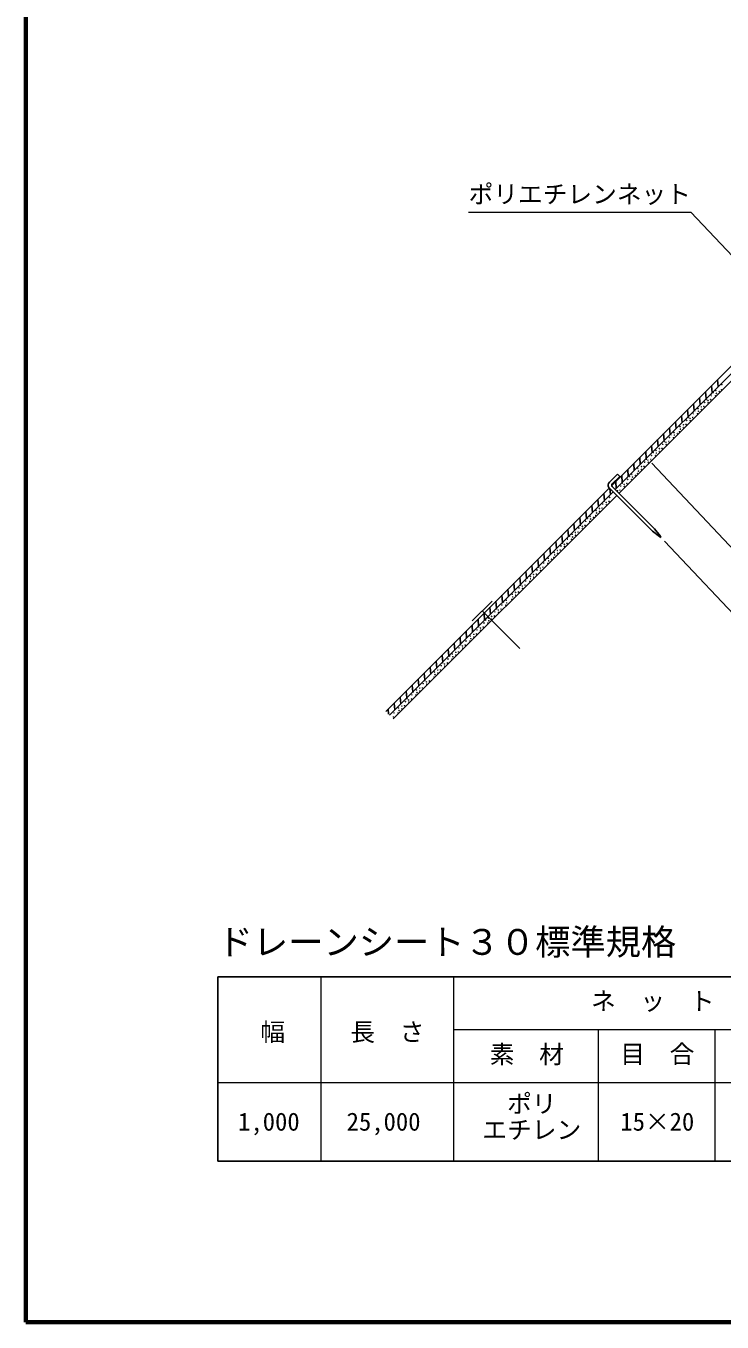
# Model space of a CAD drawing. Units: millimetres, scale not verified. Extents: x 200 to 8200, y 200 to 5825.
# Drawn here: x 200 to 2173, y 200 to 3874 of the extents above; entities that cross this region are included whole.
import ezdxf
from ezdxf.enums import TextEntityAlignment as Align

# ---------------------------------------------------------------- set-up
doc = ezdxf.new("R2010")
doc.units = ezdxf.units.MM
doc.header["$LTSCALE"] = 20
doc.layers.add('C-MTR', color=5, linetype='Continuous')
doc.layers.add('C-MTR-TXT', color=5, linetype='Continuous')
for name, color, linetype, lineweight in [('C-MTR-FRAM', 5, 'Continuous', 25), ('C-MTR-LINE', 5, 'Continuous', 13), ('C-STR', 7, 'Continuous', 25), ('C-STR-HTXT', 1, 'Continuous', 13), ('C-TTL', 2, 'Continuous', 70)]:
    doc.layers.add(name, color=color, linetype=linetype, lineweight=lineweight)
doc.styles.add('ＭＳ ゴシック', font='')
doc.styles.get('ＭＳ ゴシック').set_extended_font_data('MS Gothic')

msp = doc.modelspace()

# ---------------------------------------------------------------- linework, layer by layer
at = {"layer": 'C-MTR-FRAM'}
for p, q in [((744.21, 1179.02), (744.21, 656.02)), ((744.21, 1179.02), (3926.73, 1179.02)), ((744.21, 656.02), (3926.73, 656.02))]:
    msp.add_line(p, q, dxfattribs=at)
at = {"layer": 'C-MTR-LINE'}
for p, q in [((1035.91, 1179.02), (1035.91, 656.02)), ((1411.83, 1179.02), (1411.83, 656.02)), ((1411.83, 1029.02), (3268.4, 1029.02)), ((1821.9, 1029.02), (1821.9, 656.02)), ((2152.98, 1029.02), (2152.98, 656.02)), ((744.21, 879.02), (3926.73, 879.02))]:
    msp.add_line(p, q, dxfattribs=at)
at = {"layer": 'C-STR'}
for p, q in [((1860.33, 2571.38), (3134.26, 3845.31)), ((1870.36, 2560.2), (3140.48, 3830.31)), ((1880.97, 2549.59), (3146.69, 3815.31)), ((2160.19, 2871.24), (2161.89, 2851.73)), ((2126.25, 2837.3), (2127.95, 2817.79)), ((2143.22, 2854.27), (2144.92, 2834.76)), ((2092.3, 2803.35), (2094.01, 2783.85)), ((2109.28, 2820.32), (2110.98, 2800.82)), ((2058.36, 2769.41), (2060.07, 2749.91)), ((2075.33, 2786.38), (2077.04, 2766.88)), ((2024.42, 2735.47), (2026.13, 2715.97)), ((2041.39, 2752.44), (2043.1, 2732.94)), ((1973.51, 2684.56), (1975.22, 2665.05)), ((1990.48, 2701.53), (1992.19, 2682.02)), ((2007.45, 2718.5), (2009.16, 2698.99)), ((1939.57, 2650.62), (1941.28, 2631.11)), ((1956.54, 2667.59), (1958.25, 2648.08)), ((1905.63, 2616.68), (1907.34, 2597.17)), ((1922.6, 2633.65), (1924.31, 2614.14)), ((1853.59, 2580.52), (1876.88, 2603.82)), ((1883.24, 2597.46), (1861.99, 2576.2)), ((1871.69, 2582.74), (1873.39, 2563.23)), ((1883.24, 2597.46), (1876.88, 2603.82)), ((1888.66, 2599.71), (1890.36, 2580.2)), ((1220.07, 1931.12), (1853.39, 2564.43)), ((1230.67, 1920.51), (1864, 2553.83)), ((1241.28, 1909.9), (1874.61, 2543.23)), ((1837.75, 2548.8), (1839.45, 2529.29)), ((1851.73, 2566.09), (1975.58, 2442.31)), ((1854.97, 2562.85), (1856.42, 2546.26)), ((1861.7, 2568.85), (1981.94, 2448.68)), ((1803.81, 2514.85), (1805.51, 2495.35)), ((1820.78, 2531.83), (1822.48, 2512.32)), ((1752.89, 2463.94), (1754.6, 2444.44)), ((1769.86, 2480.91), (1771.57, 2461.41)), ((1786.83, 2497.88), (1788.54, 2478.38)), ((1718.95, 2430), (1720.66, 2410.5)), ((1735.92, 2446.97), (1737.63, 2427.47)), ((1995.38, 2426.76), (1975.58, 2442.31)), ((1997.5, 2428.89), (1981.94, 2448.68)), ((1995.38, 2426.76), (1999.98, 2424.29)), ((1999.98, 2424.29), (1997.5, 2428.89)), ((1685.01, 2396.06), (1686.72, 2376.55)), ((1701.98, 2413.03), (1703.69, 2393.52)), ((1651.07, 2362.12), (1652.78, 2342.61)), ((1668.04, 2379.09), (1669.75, 2359.58)), ((1617.13, 2328.18), (1618.84, 2308.67)), ((1634.1, 2345.15), (1635.81, 2325.64)), ((1583.19, 2294.24), (1584.89, 2274.73)), ((1600.16, 2311.21), (1601.87, 2291.7)), ((1521.81, 2244.07), (1465.24, 2187.5)), ((1532.28, 2243.33), (1533.98, 2223.82)), ((1549.25, 2260.3), (1550.95, 2240.79)), ((1566.22, 2277.27), (1567.92, 2257.76)), ((1599.59, 2109.72), (1493.52, 2215.79)), ((1498.34, 2209.38), (1500.04, 2189.88)), ((1515.31, 2226.35), (1517.01, 2206.85)), ((1464.39, 2175.44), (1466.1, 2155.94)), ((1481.36, 2192.41), (1483.07, 2172.91)), ((1430.45, 2141.5), (1432.16, 2122)), ((1447.42, 2158.47), (1449.13, 2138.97)), ((1396.51, 2107.56), (1398.22, 2088.05)), ((1413.48, 2124.53), (1415.19, 2105.03)), ((1362.57, 2073.62), (1364.28, 2054.11)), ((1379.54, 2090.59), (1381.25, 2071.08)), ((1311.66, 2022.71), (1313.37, 2003.2)), ((1328.63, 2039.68), (1330.34, 2020.17)), ((1345.6, 2056.65), (1347.31, 2037.14)), ((1277.72, 1988.77), (1279.42, 1969.26)), ((1294.69, 2005.74), (1296.4, 1986.23)), ((1243.78, 1954.83), (1245.48, 1935.32)), ((1260.75, 1971.8), (1262.45, 1952.29)), ((1226.81, 1937.86), (1228.1, 1923.09))]:
    msp.add_line(p, q, dxfattribs=at)
for centre in [(2147.72, 2835), (2155.57, 2840.27), (2156.88, 2832.97), (2165.15, 2837.67), (2171.22, 2843.04), (2172.54, 2857.24), (2114.23, 2794.64), (2121.6, 2795.74), (2123.67, 2807.27), (2128.4, 2815.67), (2133.22, 2812.21), (2133.56, 2806.09), (2140.93, 2815.07), (2143, 2826.6), (2154.25, 2826.07), (2072.76, 2756.36), (2077.49, 2764.76), (2082.31, 2761.3), (2090.02, 2764.15), (2092.09, 2775.69), (2096.81, 2784.09), (2103.34, 2775.16), (2104.66, 2789.36), (2105.97, 2782.06), (2114.23, 2786.76), (2036.78, 2721.48), (2046.35, 2718.88), (2052.43, 2724.24), (2053.75, 2738.45), (2055.06, 2731.15), (2063.32, 2743.73), (2063.32, 2735.85), (2070.69, 2744.83), (2082.65, 2755.17), (2004.88, 2688.48), (2009.6, 2696.88), (2014.43, 2693.42), (2014.77, 2687.29), (2022.13, 2696.27), (2024.21, 2707.8), (2028.93, 2716.21), (2035.46, 2707.27), (2038.09, 2714.18), (1958.69, 2645.97), (1971.22, 2645.36), (1973.29, 2656.89), (1978.02, 2665.29), (1984.54, 2656.36), (1985.87, 2670.57), (1987.17, 2663.26), (1995.43, 2675.85), (1995.44, 2667.97), (2002.81, 2676.95), (1934.95, 2619.66), (1936.26, 2612.35), (1944.52, 2624.94), (1944.53, 2617.05), (1951.9, 2626.03), (1953.97, 2637.57), (1963.51, 2642.5), (1963.85, 2636.38), (1890.81, 2578.09), (1895.63, 2574.62), (1903.34, 2577.48), (1905.41, 2589.01), (1910.13, 2597.41), (1916.66, 2588.48), (1917.98, 2602.69), (1919.29, 2595.38), (1927.56, 2600.08), (1933.63, 2605.45), (1854.5, 2538.1), (1876.64, 2557.06), (1884.01, 2558.15), (1886.09, 2569.69), (1895.97, 2568.5), (1816.16, 2500.86), (1825.73, 2506.14), (1833.1, 2507.24), (1835.17, 2518.77), (1839.9, 2527.17), (1844.72, 2523.71), (1845.06, 2517.59), (1852.43, 2526.57), (1786.62, 2470.22), (1791.34, 2478.62), (1797.87, 2469.69), (1799.19, 2483.89), (1800.5, 2476.59), (1808.76, 2481.29), (1814.84, 2486.66), (1817.47, 2493.56), (1825.73, 2498.26), (1740.43, 2427.71), (1748.28, 2432.98), (1749.59, 2425.68), (1757.85, 2438.26), (1757.85, 2430.38), (1765.22, 2439.36), (1767.29, 2450.89), (1772.02, 2459.29), (1776.84, 2455.83), (1777.18, 2449.7), (1784.55, 2458.68), (1714.31, 2388.45), (1716.38, 2399.98), (1721.1, 2408.38), (1725.93, 2404.92), (1726.27, 2398.79), (1733.63, 2407.77), (1735.71, 2419.31), (1746.96, 2418.77), (1667.82, 2351.42), (1672.55, 2359.82), (1680.4, 2365.1), (1681.7, 2357.79), (1689.97, 2362.5), (1696.04, 2367.86), (1697.37, 2382.07), (1698.67, 2374.76), (1706.93, 2387.35), (1706.94, 2379.47), (1639.05, 2319.47), (1646.43, 2320.56), (1648.5, 2332.1), (1653.22, 2340.5), (1658.04, 2337.03), (1658.38, 2330.91), (1665.75, 2339.89), (1679.07, 2350.89), (1597.59, 2281.19), (1602.31, 2289.59), (1607.13, 2286.12), (1607.47, 2280), (1614.84, 2288.98), (1616.91, 2300.51), (1621.64, 2308.91), (1628.16, 2299.98), (1629.48, 2314.19), (1630.79, 2306.88), (1639.06, 2311.58), (1561.6, 2246.3), (1577.25, 2249.07), (1578.57, 2263.27), (1579.88, 2255.97), (1588.14, 2268.56), (1588.15, 2260.67), (1595.51, 2269.65), (1529.7, 2213.3), (1534.43, 2221.7), (1539.25, 2218.24), (1539.59, 2212.12), (1546.96, 2221.1), (1549.03, 2232.63), (1553.75, 2241.03), (1560.28, 2232.1), (1562.91, 2239), (1483.52, 2170.79), (1496.05, 2170.18), (1498.12, 2181.72), (1502.84, 2190.12), (1509.37, 2181.19), (1510.69, 2195.39), (1512, 2188.09), (1520.26, 2200.67), (1520.26, 2192.79), (1527.63, 2201.77), (1459.78, 2144.48), (1461.09, 2137.18), (1469.35, 2149.76), (1469.35, 2141.88), (1476.72, 2150.86), (1478.79, 2162.39), (1488.34, 2167.33), (1488.68, 2161.2), (1418.43, 2098.85), (1425.81, 2099.95), (1427.88, 2111.48), (1432.6, 2119.88), (1437.43, 2116.42), (1437.77, 2110.29), (1445.13, 2119.27), (1447.21, 2130.81), (1458.46, 2130.28), (1376.97, 2060.57), (1381.69, 2068.97), (1386.52, 2065.5), (1386.85, 2059.38), (1394.22, 2068.36), (1396.29, 2079.89), (1401.02, 2088.29), (1407.54, 2079.36), (1408.87, 2093.57), (1410.18, 2086.26), (1418.44, 2090.97), (1356.63, 2028.45), (1357.96, 2042.66), (1359.26, 2035.35), (1367.52, 2047.94), (1367.53, 2040.06), (1374.9, 2049.04), (1299.19, 1986.47), (1307.04, 1991.75), (1308.35, 1984.44), (1316.61, 1997.03), (1316.62, 1989.14), (1323.99, 1998.12), (1326.06, 2009.66), (1330.78, 2018.06), (1335.6, 2014.59), (1335.94, 2008.47), (1343.31, 2017.45), (1273.07, 1947.21), (1275.15, 1958.75), (1279.87, 1967.15), (1284.69, 1963.68), (1285.03, 1957.56), (1292.4, 1966.54), (1294.47, 1978.07), (1305.72, 1977.54), (1241.49, 1915.63), (1243.56, 1927.16), (1254.81, 1926.63), (1256.13, 1940.83), (1257.44, 1933.53), (1265.7, 1946.12), (1265.71, 1938.23)]:
    msp.add_circle(centre, 0.3, dxfattribs=at)
for centre, radius, start, end in [((1862.27, 2572.07), 12.12, 135.76262, 209.53793), ((1865.23, 2572.39), 5, 130.3409, 225.01704)]:
    msp.add_arc(centre, radius, start, end, dxfattribs=at)
at = {"layer": 'C-STR-HTXT'}
for p, q in [((1454.84, 3346.37), (2084.84, 3346.37)), ((2084.84, 3346.37), (2352.06, 3063.11)), ((1973.67, 2635.22), (2240.89, 2351.96)), ((2010.22, 2413.33), (2265.36, 2142.87))]:
    msp.add_line(p, q, dxfattribs=at)
at = {"layer": 'C-TTL'}
msp.add_lwpolyline([(200, 200), (8200, 200), (8200, 5740), (200, 5740)], close=True, dxfattribs=at)

# ---------------------------------------------------------------- texts
at = {"layer": 'C-MTR', "style": 'ＭＳ ゴシック'}
msp.add_text('ドレーンシート３０標準規格', height=73.31, dxfattribs=at).set_placement((743.39, 1219.02), align=Align.BOTTOM_LEFT)
at = {"layer": 'C-MTR-TXT', "style": 'ＭＳ ゴシック'}
for s, p in [('ネ\u3000ッ\u3000ト', (1976.76, 1069.02)), ('素\u3000材', (1619.64, 918.02)), ('目\u3000合', (1989.55, 919.02)), ('ポリ', (1633.84, 778.02)), ('エチレン', (1633.84, 704.02))]:
    msp.add_text(s, height=51.32, dxfattribs=at).set_placement(p, align=Align.BOTTOM_CENTER)
for s, p in [('幅', (899.38, 1022.43)), ('長\u3000さ', (1224.49, 1022.43)), ('1,000', (888.58, 768.21)), ('25,000', (1213.7, 768.21)), ('15×20', (1989.55, 768.21))]:
    msp.add_text(s, height=51.32, dxfattribs=at).set_placement(p, align=Align.MIDDLE_CENTER)
at = {"layer": 'C-STR-HTXT', "color": 7, "style": 'ＭＳ ゴシック'}
msp.add_text('ポリエチレンネット', height=51.32, dxfattribs=at).set_placement((1454.84, 3356.37), align=Align.BOTTOM_LEFT)

doc.saveas('drawing.dxf')
